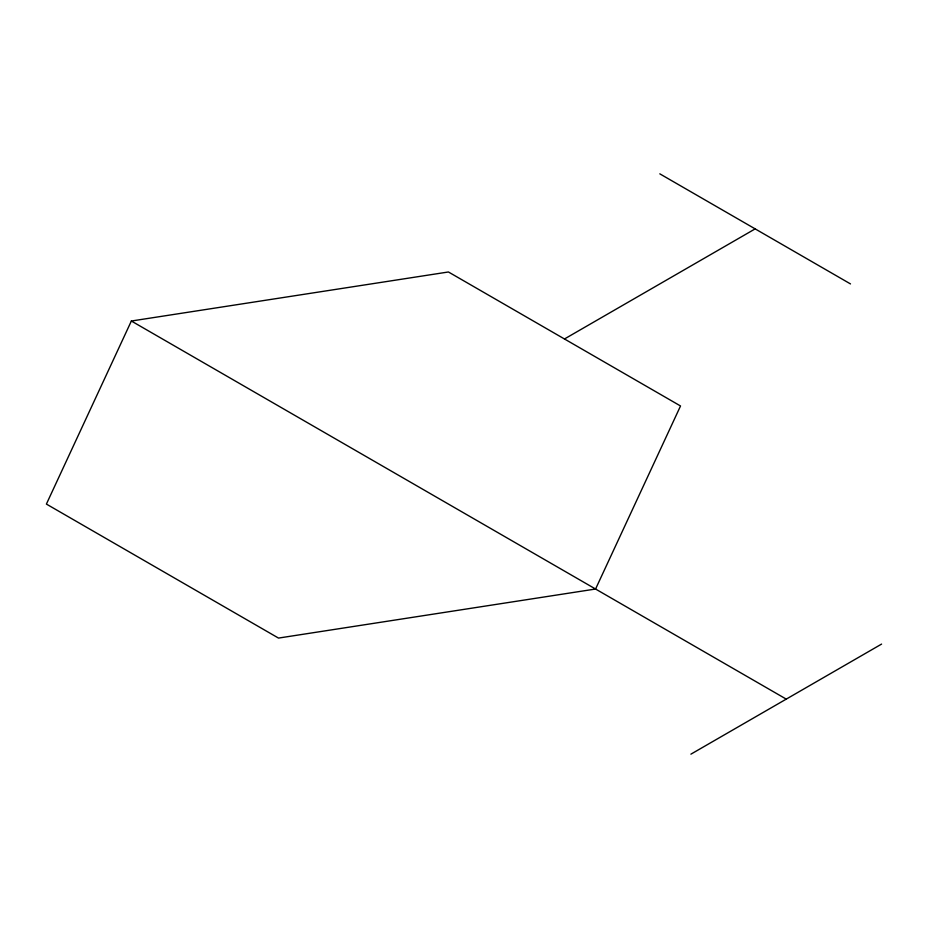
<?xml version="1.0" encoding="UTF-8"?>
<svg xmlns="http://www.w3.org/2000/svg" width="928" height="928" viewBox="0 0 928 928"><rect width="100%" height="100%" fill="white"/><g stroke="black" fill="none" stroke-linecap="round" stroke-linejoin="round"><path stroke-width="1.39" d="M131.358 321.018L46.4 504.078L278.504 638.081L595.567 589.025L680.526 405.977L448.421 271.974L131.358 321.018L786.26 699.12M564.468 338.975L755.16 228.88M690.908 754.162L881.6 644.078M659.82 173.838L850.5 283.922"/></g></svg>
